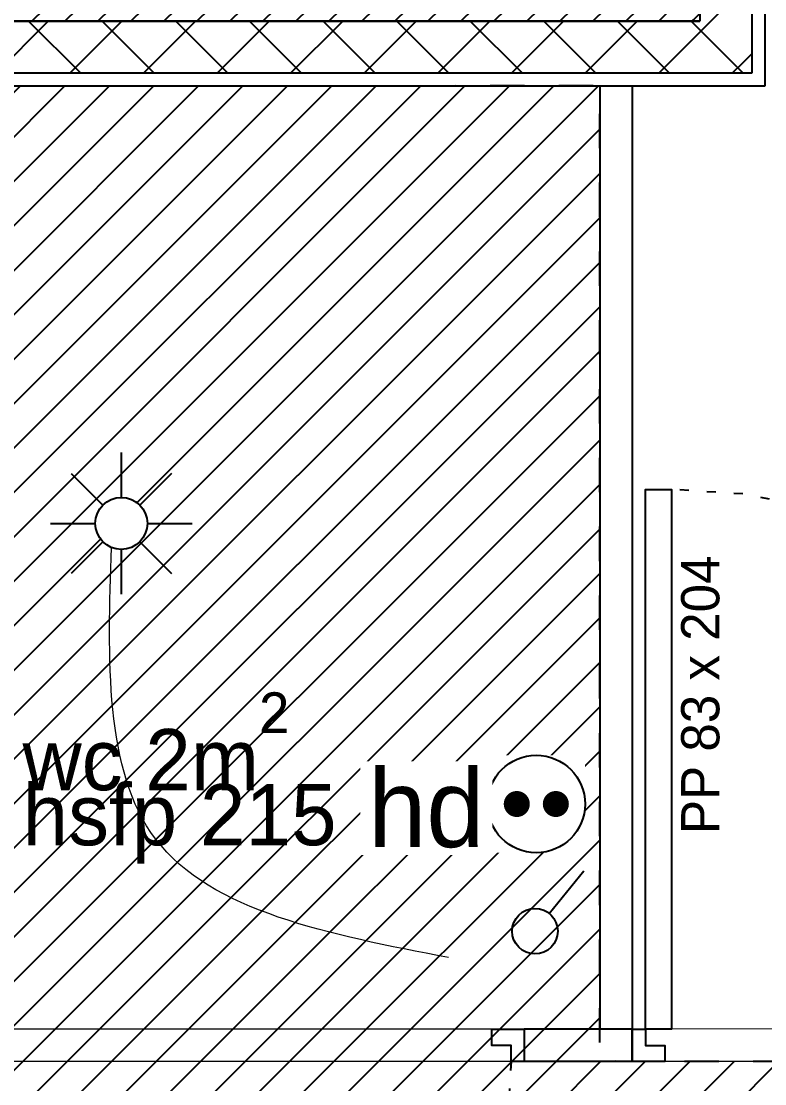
# Model space of a CAD drawing. Header units: centimetres. Extents: x -58072 to 12532, y -30603 to 6224.
# Drawn here: x 9331.2 to 9445.4, y 3368 to 3531.4 of the extents above; entities that cross this region are included whole.
import ezdxf

# ---------------------------------------------------------------- set-up
doc = ezdxf.new("R2010")
doc.units = ezdxf.units.CM
doc.linetypes.add('Style de ligne -18', pattern=[0.164042, 0.054681, -0.109361])
doc.linetypes.add('VW-01', pattern=[0.41656, 0.20828, -0.20828])
for name, color, linetype in [('B Faux plafonds', 252, 'Continuous'), ('B Faux plafonds_Hatch', 9, 'Continuous'), ('B GÈnÈral_Hatch', 252, 'Continuous'), ('B Général', 252, 'Continuous'), ('C ANNOTATIONS-prestations', 252, 'Continuous'), ('C ANNOTATIONS-texte', 252, 'Continuous'), ('D SURFACES-shab', 252, 'Continuous')]:
    doc.layers.add(name, color=color, linetype=linetype)
doc.layers.add('prlm-ELEC-CFO', color=1, linetype='Continuous', lineweight=25)
doc.styles.add('Eurostile', font='Eurosti.TTF')
doc.styles.add('prlm-elec-cfo', font='comic.ttf', dxfattribs={"height": 12})
pattern_1 = [(45, (0, 0), (2.4253472, -2.6458333), [])]

# ---------------------------------------------------------------- blocks, each defined once
blk = doc.blocks.new('xi.SPOT')
at = {"color": 0, "lineweight": 5}
blk.add_wipeout([(-4, 0), (-2.83, -2.83), (0, -4), (2.83, -2.83), (4, 0), (2.83, 2.83), (0, 4), (-2.83, 2.83)], dxfattribs=at).dxf.layer = 'prlm-ELEC-CFO'
at = {"layer": 'prlm-ELEC-CFO', "color": 0, "linetype": 'ByBlock', "lineweight": -2, "flags": 128}
for points in [[(0, 10.88), (0, 4)], [(-7.69, 7.69), (-2.83, 2.83)], [(7.69, 7.69), (2.83, 2.83)], [(-10.88, 0), (-4, 0)], [(4, 0), (10.88, 0)], [(-2.83, -2.83), (-7.69, -7.69)], [(2.83, -2.83), (7.69, -7.69)], [(0, -4), (0, -10.88)]]:
    blk.add_lwpolyline(points, dxfattribs=at)
at = {"layer": 'prlm-ELEC-CFO', "color": 0, "linetype": 'ByBlock', "lineweight": -2}
blk.add_circle((0, 0), 4, dxfattribs=at)
blk = doc.blocks.new('xi.SA')
at = {"layer": 'prlm-ELEC-CFO', "color": 0}
blk.add_lwpolyline([(0.2, -1.28), (5.5, 5.28)], dxfattribs=at)
blk.add_circle((-2, -4), 3.5, dxfattribs=at)
blk = doc.blocks.new('xi.PCHD')
at = {"color": 0, "lineweight": 5}
blk.add_wipeout([(-7.5, -7.5), (7.5, -7.5), (7.5, 7.5), (-7.5, 7.5)], dxfattribs=at).dxf.layer = 'prlm-ELEC-CFO'
at = {"layer": 'prlm-ELEC-CFO', "color": 0, "linetype": 'ByBlock', "lineweight": 5, "const_width": 2}
for points in [[(-4, 0, 1), (-2, 0, 1)], [(2, 0, 1), (4, 0, 1)]]:
    blk.add_lwpolyline(points, format="xyb", close=True, dxfattribs=at)
at = {"layer": 'prlm-ELEC-CFO', "color": 0, "linetype": 'ByBlock', "lineweight": -2}
blk.add_circle((0, 0), 7.5, dxfattribs=at)
blk = doc.blocks.new('B 60.PP 80')
at = {"layer": 'B Général', "flags": 128}
blk.add_lwpolyline([(-43, 2.5), (-43, 85.5), (-39, 85.5), (-39, 2.5)], close=True, dxfattribs=at)
at = {"layer": 'B Général', "linetype": 'Style de ligne -18', "ltscale": 25.4, "flags": 128}
blk.add_lwpolyline([(46, 2.5), (45.27, 13.33), (43.1, 23.98), (39.53, 34.26), (34.61, 44), (28.44, 53.03), (21.1, 61.19), (12.74, 68.35), (3.5, 74.38), (-6.47, 79.18), (-17, 82.67), (-27.91, 84.79), (-39, 85.5)], dxfattribs=at)
at = {"layer": 'B Général', "linetype": 'Continuous', "flags": 128}
for points in [[(-45, 2.5), (-43, 2.5), (-43, 0), (-40, 0), (-40, -2.5), (-45, -2.5)], [(48, 2.5), (46, 2.5), (46, 0), (43, 0), (43, -2.5), (48, -2.5), (48, -2.5), (48, -2.5), (48, 1.79), (48, 1.79)]]:
    blk.add_lwpolyline(points, close=True, dxfattribs=at)
at = {"layer": 'C ANNOTATIONS-prestations', "insert": (-37.5, 32.5), "char_height": 5.8796, "attachment_point": 1, "rotation": 90, "line_spacing_factor": 0.894578, "style": 'Eurostile'}
blk.add_mtext('PP 83 x 204', dxfattribs=at)

msp = doc.modelspace()

# ---------------------------------------------------------------- hatches: boundary and pattern name
at = {"layer": 'B Faux plafonds_Hatch', "linetype": 'Continuous'}
h = msp.add_hatch(dxfattribs=at)
h.set_pattern_fill('F_P__SOFFITE', color=256, style=0, pattern_type=2)
h.set_pattern_definition([(45, (0, 0.2205), (-3.5277778, 3.3072917), [])])
h.paths.add_polyline_path([(9301.484, 2929.14), (9301.484, 3167.39), (9404.485, 3167.39), (9404.485, 3236.39), (9439.643, 3236.39), (9439.643, 3167.39), (9529.485, 3167.39), (9529.485, 3371.39), (9420.096, 3371.439), (9420.096, 3521.439), (9280.096, 3521.39), (9280.096, 3371.39), (9208.484, 3371.39), (9208.484, 3241.39), (9208.796, 3241.39), (9208.484, 2929.14)])
at = {"layer": 'B GÈnÈral_Hatch', "linetype": 'Continuous'}
h = msp.add_hatch(dxfattribs=at)
h.set_pattern_fill('50_BETON', color=256, style=0, pattern_type=2)
h.set_pattern_definition(pattern_1)
h.paths.add_polyline_path([(9415.447, 3551.389), (9435.447, 3531.389), (9435.447, 3759.39), (9415.447, 3779.39)])
h = msp.add_hatch(dxfattribs=at)
h.set_pattern_fill('02_ISOLANT', color=256, angle=-90, style=0, pattern_type=2)
h.set_pattern_definition([(-45, (0, 0), (5.6568544, 5.656854), []), (45, (0, 0), (5.656854, -5.6568544), [])])
h.paths.add_polyline_path([(9443.447, 3751.389), (9435.447, 3759.389), (9435.447, 3531.389), (9443.447, 3523.389)])
h = msp.add_hatch(dxfattribs=at)
h.set_pattern_fill('50_BETON', color=256, style=0, pattern_type=2)
h.set_pattern_definition(pattern_1)
h.paths.add_polyline_path([(9435.447, 3531.389), (9415.447, 3551.389), (9190.796, 3551.389), (9208.796, 3531.389)])
h = msp.add_hatch(dxfattribs=at)
h.set_pattern_fill('02_ISOLANT', color=256, angle=-180, style=0, pattern_type=2)
h.set_pattern_definition([(-135, (0, 0), (5.6568546, -5.656854), []), (-45, (0, 0), (-5.656854, -5.6568546), [])])
h.paths.add_polyline_path([(9443.447, 3523.389), (9435.447, 3531.389), (9241.081, 3531.389), (9241.081, 3523.389)])

# ---------------------------------------------------------------- linework, layer by layer
at = {"layer": 'B Faux plafonds', "linetype": 'VW-01', "ltscale": 25.4, "flags": 128}
msp.add_lwpolyline([(9301.484, 2929.14), (9301.484, 3167.39), (9404.485, 3167.39), (9404.485, 3236.39), (9439.643, 3236.39), (9439.643, 3167.39), (9529.485, 3167.39), (9529.485, 3371.39), (9420.096, 3371.439), (9420.096, 3521.439), (9280.096, 3521.39), (9280.096, 3371.39), (9208.484, 3371.39), (9208.484, 3241.39), (9208.796, 3241.39), (9208.484, 2929.14)], close=True, dxfattribs=at)
at = {"layer": 'B Général', "linetype": 'Continuous', "lineweight": 18}
for p in [(9435.447, 3759.39), (9208.796, 3531.389)]:
    msp.add_line(p, (9435.447, 3531.389), dxfattribs=at)
at = {"layer": 'B Général', "linetype": 'Continuous'}
for p, q in [((9435.447, 3759.39), (9435.447, 3531.389)), ((9435.447, 3759.389), (9435.447, 3531.389)), ((9443.447, 3751.389), (9443.447, 3523.389)), ((9445.447, 3749.389), (9445.447, 3521.389)), ((9445.447, 3749.389), (9445.447, 3521.389)), ((9208.796, 3531.389), (9435.447, 3531.389)), ((9435.447, 3531.389), (9241.081, 3531.389)), ((9435.447, 3531.389), (9241.081, 3531.389)), ((9443.447, 3523.389), (9241.081, 3523.389)), ((9445.447, 3521.389), (9241.081, 3521.389)), ((9445.447, 3521.389), (9241.081, 3521.389)), ((9420.096, 3521.39), (9420.096, 3376.49)), ((9420.096, 3521.39), (9420.096, 3376.49)), ((9425.096, 3521.39), (9425.096, 3376.49)), ((9425.096, 3521.39), (9425.096, 3376.49)), ((9425.096, 3376.39), (9408.484, 3376.39)), ((9408.484, 3376.39), (9408.484, 3371.39)), ((9425.096, 3376.39), (9408.484, 3376.39)), ((9425.096, 3376.39), (9425.096, 3371.39)), ((9425.096, 3371.39), (9408.484, 3371.39)), ((9425.096, 3371.39), (9408.484, 3371.39))]:
    msp.add_line(p, q, dxfattribs=at)
at = {"layer": 'D SURFACES-shab', "lineweight": 18, "flags": 128}
for points in [[(9425.096, 3376.44), (9425.096, 3521.44), (9445.447, 3521.389), (9445.447, 3749.39), (9784.485, 3749.391), (9784.485, 3376.39)], [(9278.796, 3521.39), (9420.096, 3521.39), (9420.096, 3376.39), (9278.796, 3376.39)], [(9208.484, 3371.39), (9208.484, 3167.39), (9404.485, 3167.39), (9404.485, 3236.39), (9439.485, 3236.39), (9439.485, 3167.39), (9529.485, 3167.39), (9529.485, 3371.39)]]:
    msp.add_lwpolyline(points, close=True, dxfattribs=at)

# ---------------------------------------------------------------- block references
at = {"layer": 'B Général', "rotation": 5.544521286537929e-08}
msp.add_blockref('B 60.PP 80', (9470.096, 3373.89), dxfattribs=at)
at = {"layer": 'B Général', "xscale": -1, "rotation": 180.0000000554452}
msp.add_blockref('B 60.PP 80', (9360.484, 3373.89), dxfattribs=at)
at = {"layer": 'prlm-ELEC-CFO'}
msp.add_blockref('xi.SA', (9412.131, 3395.45), dxfattribs=at)

# ---------------------------------------------------------------- texts
at = {"layer": 'C ANNOTATIONS-prestations', "insert": (9331.376, 3414.069), "char_height": 9.4074, "width": 73.62412, "attachment_point": 1, "line_spacing_factor": 0.894578, "style": 'Eurostile'}
msp.add_mtext('hsfp 215', dxfattribs=at)
at = {"layer": 'C ANNOTATIONS-texte', "insert": (9331.376, 3428.18), "char_height": 9.40741, "width": 78.72035, "attachment_point": 1, "line_spacing_factor": 0.894578, "style": 'Eurostile'}
msp.add_mtext('wc 2m{\\H0.6667x;\\S2^ ;}', dxfattribs=at)

# ---------------------------------------------------------------- next in the draw order: block references
at = {"layer": 'prlm-ELEC-CFO'}
for name, p in [('xi.SPOT', (9346.557, 3454.163)), ('xi.PCHD', (9410.339, 3411.009))]:
    msp.add_blockref(name, p, dxfattribs=at)

# ---------------------------------------------------------------- next in the draw order: linework, layer by layer
at = {"layer": 'prlm-ELEC-CFO', "lineweight": 13}
msp.add_spline([(9396.853, 3387.393), (9351.834, 3405.638), (9345.047, 3450.459)], degree=3, dxfattribs=at)

# ---------------------------------------------------------------- next in the draw order: texts
at = {"layer": 'prlm-ELEC-CFO', "lineweight": 20, "insert": (9393.432, 3410.293), "char_height": 12, "attachment_point": 5, "line_spacing_factor": 0.8, "style": 'prlm-elec-cfo', "bg_fill": 3, "box_fill_scale": 1.1, "bg_fill_color": 256, "bg_fill_transparency": 0}
msp.add_mtext('hd', dxfattribs=at)

doc.saveas('drawing.dxf')
